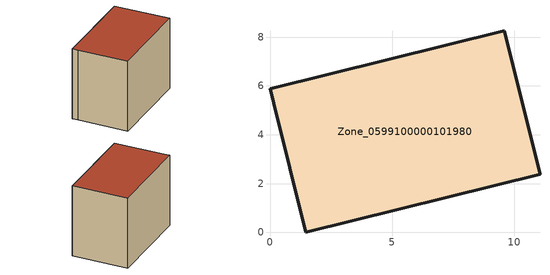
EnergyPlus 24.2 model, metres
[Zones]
Zone_0599100000101980
 floor ground (C_G): 1.47,0 0.15,5.29 0,5.89 9.59,8.27 11.06,2.39 z0
 wall outside (C_F): 1.47,0 11.06,2.39 9.59,8.27 0,5.89 0.15,5.29 1.47,0 z0:7.87
 roof outside (C_R): 0.15,5.29 1.47,0 11.06,2.39 9.59,8.27 0,5.89 z7.87
[BUILDING]
Pand.0599100000101980: North Axis=0; Terrain=City; Loads Convergence Tolerance Value=0.04; Temperature Convergence Tolerance Value=0.4; Solar Distribution=FullExterior; Maximum Number of Warmup Days=25; Minimum Number of Warmup Days=1
[Site:Location]
Rotterdam.The.Hague.AP_ZH_NLD Design_Conditions: Latitude=51.96; Longitude=4.45; Time Zone=1; Elevation=-4.5
[SITE:GROUNDTEMPERATURE:BUILDINGSURFACE]
18, 18, 18, 18, 18, 18, 18, 18, 18, 18, 18, 18
[MATERIAL] Thermal Absorptance=0.9; Solar Absorptance=0.7; Visible Absorptance=0.7
Name | Roughness | Thickness | Conductivity | Density | Specific Heat
G.TI.1965-1974 | MediumSmooth | 0.15 | 0.882353 | 540 | 1210
F.TI.1965-1974 | Rough | 0.3 | 0.697674 | 1920 | 840
R.TI.1965-1974 | MediumRough | 0.2 | 0.232558 | 1500 | 1000
[CONSTRUCTION]
C_G: G.TI.1965-1974
C_F: F.TI.1965-1974
C_R: R.TI.1965-1974
[ZONE]
Zone_0599100000101980: Type=1; Multiplier=1; Ceiling Height=Autocalculate; Volume=Autocalculate; Floor Area=autocalculate; Part of Total Floor Area=Yes
[ZONEINFILTRATION:DESIGNFLOWRATE]
Infil_Zone_0599100000101980: Zone or ZoneList or Space or SpaceList=Zone_0599100000101980; Schedule=AlwaysOn; Design Flow Rate Calculation Method=Flow/Area; Flow Rate per Floor Area=0.003; Constant Term Coefficient=1; Temperature Term Coefficient=0; Velocity Term Coefficient=0; Velocity Squared Term Coefficient=0
[HVACTEMPLATE:ZONE:IDEALLOADSAIRSYSTEM]
Zone_0599100000101980: Maximum Heating Supply Air Temperature=50; Minimum Cooling Supply Air Temperature=13; Maximum Heating Supply Air Humidity Ratio=0.0156; Minimum Cooling Supply Air Humidity Ratio=0.0077; Heating Limit=NoLimit; Cooling Limit=NoLimit; Dehumidification Control Type=ConstantSensibleHeatRatio; Cooling Sensible Heat Ratio=0.7; Dehumidification Setpoint=60; Humidification Control Type=None; Humidification Setpoint=30; Outdoor Air Method=None; Outdoor Air Flow Rate per Person=0.00944; Outdoor Air Flow Rate per Zone Floor Area=0; Outdoor Air Flow Rate per Zone=0; Demand Controlled Ventilation Type=None; Outdoor Air Economizer Type=NoEconomizer; Heat Recovery Type=None; Sensible Heat Recovery Effectiveness=0.7; Latent Heat Recovery Effectiveness=0.65
[ZONECONTROL:THERMOSTAT]
ThermostatControl_Zone_0599100000101980: Zone or ZoneList=Zone_0599100000101980; Control Type Schedule=DualSetpointControlType; Control 1=Thermostat_Zone_0599100000101980; Temperature Difference Between Cutout And Setpoint=0
[THERMOSTATSETPOINT:DUALSETPOINT]
Thermostat_Zone_0599100000101980: Heating Setpoint Temperature Schedule=HeatingSetpoint_Zone_0599100000101980; Cooling Setpoint Temperature Schedule=CoolingSetpoint_Zone_0599100000101980
[SCHEDULE:COMPACT]
HeatingSetpoint_Zone_0599100000101980: Through: 12/31, For: AllDays, Until: 24:00, 21
CoolingSetpoint_Zone_0599100000101980: Through: 12/31, For: AllDays, Until: 24:00, 24
DualSetpointControlType: Through: 12/31, For: AllDays, Until: 24:00, 4
AlwaysOn: Through: 12/31, For: AllDays, Until: 24:00, 1
